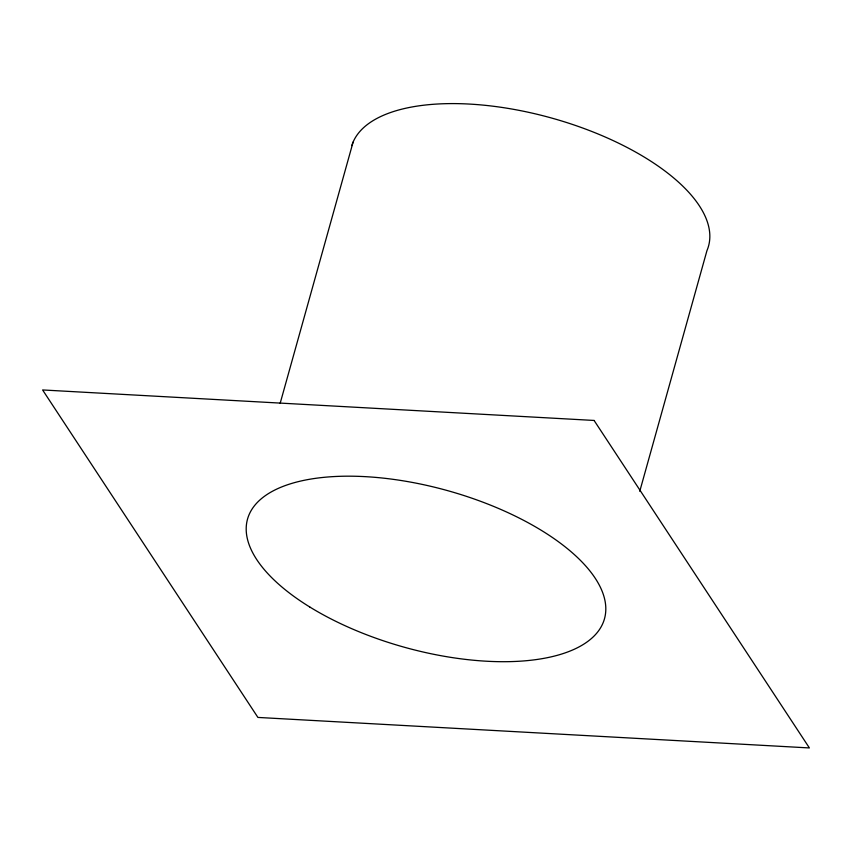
<?xml version="1.0" encoding="UTF-8"?>
<svg xmlns="http://www.w3.org/2000/svg" width="852" height="852" viewBox="0 0 852 852"><rect width="100%" height="100%" fill="white"/><g stroke="black" fill="none" stroke-linecap="round" stroke-linejoin="round"><path stroke-width="1.28" d="M280.17 403.294L353.101 142.103M639.756 491.316L706.958 250.605A185.31 81.238 15.6 0 0 558.039 119.887A185.31 81.238 15.6 0 0 351.812 145.607M594.089 420.451L42.6 389.95L257.911 717.427L809.4 747.939L594.089 420.451M309.745 606.975A185.31 81.238 15.6 0 0 602.928 623.195A185.31 81.238 15.6 0 0 365.316 476.651A185.31 81.238 15.6 0 0 309.745 606.975"/></g></svg>
